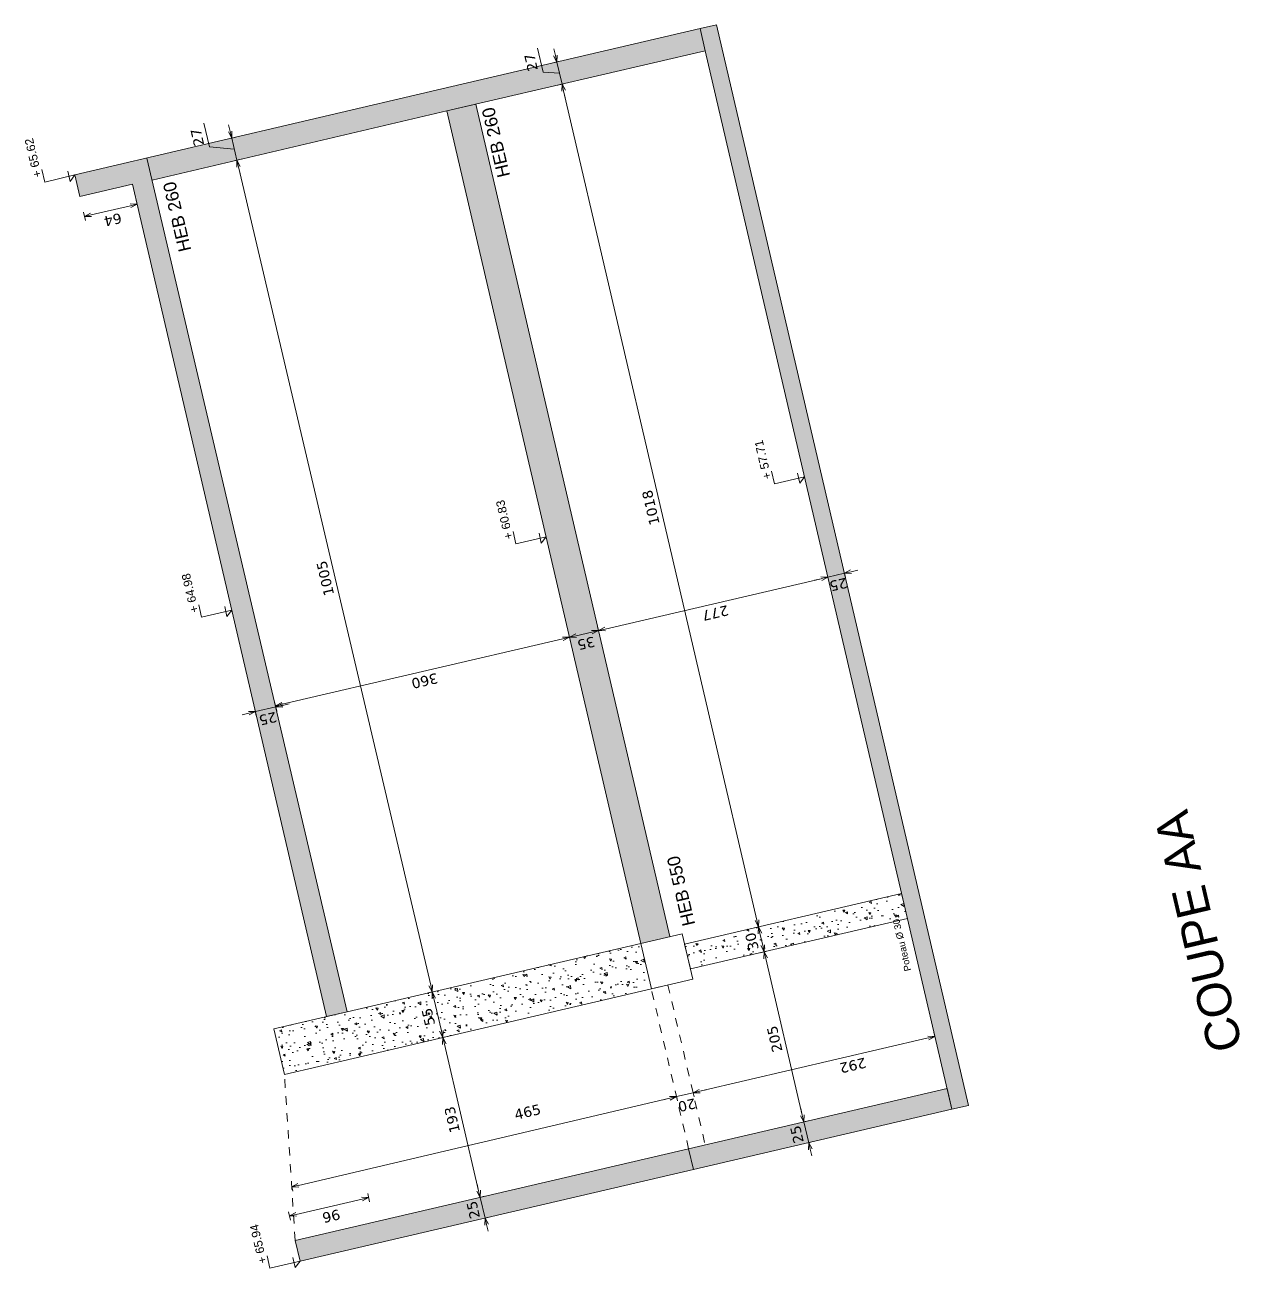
# Model space of a CAD drawing. Header units: metres. Extents: x -49 to 867749, y -579737 to 170817.
# Drawn here: x 596173.2 to 596187.49, y 139765.67 to 139780.3 of the extents above; entities that cross this region are included whole.
import ezdxf

# ---------------------------------------------------------------- set-up
doc = ezdxf.new("R2010")
doc.units = ezdxf.units.M
doc.header["$MEASUREMENT"] = 0
doc.header["$PDMODE"] = 3
doc.header["$PDSIZE"] = 0.1
doc.linetypes.add('01', pattern=[0.15, 0.1, -0.05])
doc.linetypes.add('AXES2', pattern=[1.125, 0.75, -0.125, 0.125, -0.125])
doc.layers.add('00-AXE-0.00', color=14, linetype='AXES2')
for name, color, linetype, lineweight in [('ACSP - Bois', 47, 'Continuous', 18), ('ACSP - Béton', 252, 'Continuous', 18), ('ACSP - Cotes', 7, 'Continuous', 18)]:
    doc.layers.add(name, color=color, linetype=linetype, lineweight=lineweight)
doc.styles.add('ARIAL', font='arial.ttf')
doc.styles.add('COT', font='verdana.ttf')
doc.dimstyles.new('COT50', dxfattribs={"dimtxt": 0.12, "dimasz": 0.08, "dimexe": 0.05, "dimexo": 0, "dimgap": 0.05, "dimtad": 1, "dimdec": 0, "dimlfac": 100, "dimzin": 0, "dimdsep": 46, "dimtxsty": 'COT', "dimblk": 'OPEN30', "dimcen": 0.04, "dimdle": 0.05, "dimclrd": 256, "dimclre": 256, "dimclrt": 6, "dimadec": 0, "dimazin": 0, "dimtm": 1e-09, "dimtfac": 1, "dimtdec": 0, "dimtmove": 1, "dimatfit": 0, "dimldrblk": 'OPEN30', "dimfxl": 0.05, "dimfxlon": 1, "dimtolj": 1, "dimtzin": 0, "dimlwd": -1, "dimlwe": -1, "dimarcsym": 0})
pattern_1 = [(153.12127, (596256.2117, 139612.8539), (-0.0406854, 0.28511173), [0.03, -0.33]), (98.12127, (596256.2117, 139612.8539), (-0.28042215, -0.12235443), [0.024, -0.264]), (203.57267, (596256.20832, 139612.87766), (-0.32110742, 0.16275755), [0.02549608, -0.28045684]), (149.30547, (596256.1338, 139612.83574), (-0.03243194, 0.4307809), [0.045, -0.495]), (199.75687, (596256.1311, 139612.87164), (-0.4643463, 0.2756492), [0.0382441, -0.4206852]), (94.30547, (596256.1338, 139612.83574), (-0.4643465, 0.2756488), [0.036, -0.396]), (124.12127, (596256.1442, 139612.87924), (0.10264065, 0.269089), [0.03, -0.33]), (69.12127, (596256.1442, 139612.87924), (-0.30458135, 0.02893776), [0.024, -0.264]), (174.57267, (596256.15275, 139612.90166), (-0.20194046, 0.29802693), [0.02549608, -0.28045684]), (140.62127, (596256.21171, 139612.8539), (-0.13078521, -0.02549152), [0, -0.2608, 0, -0.268, 0, -0.265]), (110.62127, (596256.21171, 139612.8539), (-0.17753379, 0.06666589), [0, -0.1528, 0, -0.2548, 0, -0.101]), (70.62127, (596256.23196, 139612.76703), (-0.039687424, 0.210002207), [0, -0.1, 0, -0.312, 0, -0.414]), (60.62127, (596256.24104, 139612.72808), (-0.09195287, 0.21809403), [0, -0.13, 0, -0.2072, 0, -0.294])]

# ---------------------------------------------------------------- blocks, each defined once
blk = doc.blocks.new('_Open30')
at = {"color": 0, "linetype": 'ByBlock', "lineweight": -2}
for p, q in [((-1, 0.27), (0, 0)), ((0, 0), (-1, -0.27)), ((0, 0), (-1, 0))]:
    blk.add_line(p, q, dxfattribs=at)
blk = doc.blocks.new('*D870')
at = {"layer": 'ACSP - Cotes', "transparency": 16777216}
for p, q in [((596180.02, 139773.19), (596182.562, 139773.782)), ((596182.629, 139773.849), (596182.651, 139773.752)), ((596179.931, 139773.221), (596179.954, 139773.123))]:
    blk.add_line(p, q, dxfattribs=at)
at = {"layer": 'Defpoints', "color": 0, "transparency": 16777216}
for p in [(596182.613, 139773.916), (596182.64, 139773.801), (596179.915, 139773.288)]:
    blk.add_point(p, dxfattribs=at)
at = {"layer": 'ACSP - Cotes', "transparency": 16777216, "xscale": 0.08, "yscale": 0.08, "zscale": 0.08}
for p, rotation in [((596182.64, 139773.801), 13.11219574282002), ((596179.942, 139773.172), 193.11219574282)]:
    blk.add_blockref('_Open30', p, dxfattribs=dict(at, rotation=rotation))
at = {"layer": 'ACSP - Cotes', "color": 6, "transparency": 16777216, "insert": (596181.316, 139773.378), "char_height": 0.12, "attachment_point": 5, "rotation": 193.1122, "style": 'COT'}
blk.add_mtext('\\A1;277', dxfattribs=at)
blk = doc.blocks.new('*D871')
at = {"layer": 'ACSP - Cotes', "transparency": 16777216}
for p, q in [((596179.864, 139773.154), (596179.679, 139773.111)), ((596179.942, 139773.172), (596179.954, 139773.123)), ((596179.601, 139773.093), (596179.613, 139773.044))]:
    blk.add_line(p, q, dxfattribs=at)
at = {"layer": 'Defpoints', "color": 0, "transparency": 16777216}
for p in [(596179.942, 139773.172), (596179.601, 139773.093), (596179.601, 139773.093)]:
    blk.add_point(p, dxfattribs=at)
at = {"layer": 'ACSP - Cotes', "transparency": 16777216, "xscale": 0.08, "yscale": 0.08, "zscale": 0.08}
for p, rotation in [((596179.601, 139773.093), 193.1121957546443), ((596179.942, 139773.172), 13.11219575464436)]:
    blk.add_blockref('_Open30', p, dxfattribs=dict(at, rotation=rotation))
at = {"layer": 'ACSP - Cotes', "color": 6, "transparency": 16777216, "insert": (596179.797, 139773.023), "char_height": 0.12, "attachment_point": 5, "rotation": 193.1122, "style": 'COT'}
blk.add_mtext('\\A1;35', dxfattribs=at)
blk = doc.blocks.new('*D872')
at = {"layer": 'ACSP - Cotes', "transparency": 16777216}
for p, q in [((596182.912, 139773.864), (596182.99, 139773.882)), ((596182.562, 139773.782), (596182.484, 139773.764)), ((596182.64, 139773.801), (596182.834, 139773.846)), ((596182.64, 139773.801), (596182.651, 139773.752)), ((596182.834, 139773.846), (596182.845, 139773.797))]:
    blk.add_line(p, q, dxfattribs=at)
at = {"layer": 'Defpoints', "color": 0, "transparency": 16777216}
for p in [(596182.64, 139773.801), (596182.834, 139773.846), (596182.834, 139773.846)]:
    blk.add_point(p, dxfattribs=at)
at = {"layer": 'ACSP - Cotes', "transparency": 16777216, "xscale": 0.08, "yscale": 0.08, "zscale": 0.08}
for p, rotation in [((596182.834, 139773.846), 193.1212703798636), ((596182.64, 139773.801), 13.12127037986355)]:
    blk.add_blockref('_Open30', p, dxfattribs=dict(at, rotation=rotation))
at = {"layer": 'ACSP - Cotes', "color": 6, "transparency": 16777216, "insert": (596182.762, 139773.714), "char_height": 0.12, "attachment_point": 5, "rotation": 193.1213, "style": 'COT'}
blk.add_mtext('\\A1;25', dxfattribs=at)
blk = doc.blocks.new('*D873')
at = {"layer": 'ACSP - Cotes', "transparency": 16777216}
for p, q in [((596182.339, 139767.472), (596182.321, 139767.55)), ((596182.357, 139767.394), (596182.406, 139767.405)), ((596182.357, 139767.394), (596182.414, 139767.15)), ((596182.414, 139767.15), (596182.462, 139767.162)), ((596182.432, 139767.073), (596182.45, 139766.995))]:
    blk.add_line(p, q, dxfattribs=at)
at = {"layer": 'Defpoints', "color": 0, "transparency": 16777216}
for p in [(596182.357, 139767.394), (596182.414, 139767.15), (596182.414, 139767.15)]:
    blk.add_point(p, dxfattribs=at)
at = {"layer": 'ACSP - Cotes', "transparency": 16777216, "xscale": 0.08, "yscale": 0.08, "zscale": 0.08}
for p, rotation in [((596182.357, 139767.394), 283.1121966155396), ((596182.414, 139767.15), 103.1121966155397)]:
    blk.add_blockref('_Open30', p, dxfattribs=dict(at, rotation=rotation))
at = {"layer": 'ACSP - Cotes', "color": 6, "transparency": 16777216, "insert": (596182.276, 139767.247), "char_height": 0.12, "attachment_point": 5, "rotation": 103.1122, "style": 'COT'}
blk.add_mtext('\\A1;25', dxfattribs=at)
blk = doc.blocks.new('*D874')
at = {"layer": 'ACSP - Cotes', "transparency": 16777216}
for p, q in [((596181.132, 139767.755), (596183.82, 139768.381)), ((596183.898, 139768.399), (596183.887, 139768.448)), ((596181.054, 139767.737), (596181.043, 139767.786))]:
    blk.add_line(p, q, dxfattribs=at)
at = {"layer": 'Defpoints', "color": 0, "transparency": 16777216}
for p in [(596183.898, 139768.399), (596183.898, 139768.399), (596181.054, 139767.737)]:
    blk.add_point(p, dxfattribs=at)
at = {"layer": 'ACSP - Cotes', "transparency": 16777216, "xscale": 0.08, "yscale": 0.08, "zscale": 0.08}
for p, rotation in [((596183.898, 139768.399), 13.11219663891917), ((596181.054, 139767.737), 193.1121966389192)]:
    blk.add_blockref('_Open30', p, dxfattribs=dict(at, rotation=rotation))
at = {"layer": 'ACSP - Cotes', "color": 6, "transparency": 16777216, "insert": (596182.933, 139768.059), "char_height": 0.12, "attachment_point": 5, "rotation": 193.1122, "style": 'COT'}
blk.add_mtext('\\A1;292', dxfattribs=at)
blk = doc.blocks.new('*D875')
at = {"layer": 'ACSP - Cotes', "transparency": 16777216}
for p, q in [((596181.891, 139769.395), (596181.939, 139769.407)), ((596182.339, 139767.472), (596181.909, 139769.317)), ((596182.357, 139767.394), (596182.406, 139767.405))]:
    blk.add_line(p, q, dxfattribs=at)
at = {"layer": 'Defpoints', "color": 0, "transparency": 16777216}
for p in [(596181.891, 139769.395), (596181.891, 139769.395), (596182.357, 139767.394)]:
    blk.add_point(p, dxfattribs=at)
at = {"layer": 'ACSP - Cotes', "transparency": 16777216, "xscale": 0.08, "yscale": 0.08, "zscale": 0.08}
for p, rotation in [((596181.891, 139769.395), 103.1121966422187), ((596182.357, 139767.394), 283.1121966422187)]:
    blk.add_blockref('_Open30', p, dxfattribs=dict(at, rotation=rotation))
at = {"layer": 'ACSP - Cotes', "color": 6, "transparency": 16777216, "insert": (596182.014, 139768.369), "char_height": 0.12, "attachment_point": 5, "rotation": 103.1122, "style": 'COT'}
blk.add_mtext('\\A1;205', dxfattribs=at)
blk = doc.blocks.new('*D876')
at = {"layer": 'ACSP - Cotes', "transparency": 16777216}
for p, q in [((596181.842, 139769.692), (596181.774, 139769.676)), ((596181.873, 139769.473), (596181.841, 139769.61)), ((596181.91, 139769.4), (596181.842, 139769.384))]:
    blk.add_line(p, q, dxfattribs=at)
at = {"layer": 'Defpoints', "color": 0, "transparency": 16777216}
for p in [(596181.823, 139769.688), (596181.842, 139769.692), (596181.91, 139769.4)]:
    blk.add_point(p, dxfattribs=at)
at = {"layer": 'ACSP - Cotes', "transparency": 16777216, "xscale": 0.08, "yscale": 0.08, "zscale": 0.08}
for p, rotation in [((596181.823, 139769.688), 103.1121966422187), ((596181.891, 139769.395), 283.1121966422187)]:
    blk.add_blockref('_Open30', p, dxfattribs=dict(at, rotation=rotation))
at = {"layer": 'ACSP - Cotes', "color": 6, "transparency": 16777216, "insert": (596181.747, 139769.516), "char_height": 0.12, "attachment_point": 5, "rotation": 103.1122, "style": 'COT'}
blk.add_mtext('\\A1;30', dxfattribs=at)
blk = doc.blocks.new('*D877')
at = {"layer": 'ACSP - Cotes', "transparency": 16777216}
for p, q in [((596179.534, 139779.603), (596179.465, 139779.587)), ((596181.804, 139769.765), (596179.532, 139779.521)), ((596181.842, 139769.692), (596181.774, 139769.676))]:
    blk.add_line(p, q, dxfattribs=at)
at = {"layer": 'Defpoints', "color": 0, "transparency": 16777216}
for p in [(596179.514, 139779.599), (596179.534, 139779.603), (596181.842, 139769.692)]:
    blk.add_point(p, dxfattribs=at)
at = {"layer": 'ACSP - Cotes', "transparency": 16777216, "xscale": 0.08, "yscale": 0.08, "zscale": 0.08}
for p, rotation in [((596179.514, 139779.599), 103.1121966422187), ((596181.823, 139769.688), 283.1121966422187)]:
    blk.add_blockref('_Open30', p, dxfattribs=dict(at, rotation=rotation))
at = {"layer": 'ACSP - Cotes', "color": 6, "transparency": 16777216, "insert": (596180.558, 139774.618), "char_height": 0.12, "attachment_point": 5, "rotation": 103.1122, "style": 'COT'}
blk.add_mtext('\\A1;1018', dxfattribs=at)
blk = doc.blocks.new('*D878')
at = {"layer": 'ACSP - Cotes', "transparency": 16777216}
for p, q in [((596179.29, 139779.741), (596179.225, 139780.02)), ((596179.435, 139779.936), (596179.417, 139780.014)), ((596179.473, 139779.863), (596179.405, 139779.847)), ((596179.514, 139779.599), (596179.454, 139779.858)), ((596179.514, 139779.599), (596179.454, 139779.858)), ((596179.484, 139779.728), (596179.29, 139779.741)), ((596179.534, 139779.603), (596179.465, 139779.587)), ((596179.532, 139779.521), (596179.55, 139779.443))]:
    blk.add_line(p, q, dxfattribs=at)
at = {"layer": 'Defpoints', "color": 0, "transparency": 16777216}
for p in [(596179.454, 139779.858), (596179.473, 139779.863), (596179.534, 139779.603)]:
    blk.add_point(p, dxfattribs=at)
at = {"layer": 'ACSP - Cotes', "transparency": 16777216, "xscale": 0.08, "yscale": 0.08, "zscale": 0.08}
for p, rotation in [((596179.454, 139779.858), 283.1121966422187), ((596179.514, 139779.599), 103.1121966422187)]:
    blk.add_blockref('_Open30', p, dxfattribs=dict(at, rotation=rotation))
at = {"layer": 'ACSP - Cotes', "color": 6, "transparency": 16777216, "insert": (596179.149, 139779.855), "char_height": 0.12, "attachment_point": 5, "rotation": 103.1122, "style": 'COT'}
blk.add_mtext('\\A1;27', dxfattribs=at)
blk = doc.blocks.new('*D879')
at = {"layer": 'ACSP - Cotes', "transparency": 16777216}
for p, q in [((596181.054, 139767.737), (596180.86, 139767.691)), ((596181.054, 139767.737), (596181.066, 139767.688)), ((596181.132, 139767.755), (596181.21, 139767.773)), ((596180.782, 139767.673), (596180.704, 139767.655)), ((596180.86, 139767.691), (596180.871, 139767.643))]:
    blk.add_line(p, q, dxfattribs=at)
at = {"layer": 'Defpoints', "color": 0, "transparency": 16777216}
for p in [(596181.054, 139767.737), (596180.86, 139767.691), (596180.86, 139767.691)]:
    blk.add_point(p, dxfattribs=at)
at = {"layer": 'ACSP - Cotes', "transparency": 16777216, "xscale": 0.08, "yscale": 0.08, "zscale": 0.08}
for p, rotation in [((596181.054, 139767.737), 193.1121966334856), ((596180.86, 139767.691), 13.11219663348566)]:
    blk.add_blockref('_Open30', p, dxfattribs=dict(at, rotation=rotation))
at = {"layer": 'ACSP - Cotes', "color": 6, "transparency": 16777216, "insert": (596180.982, 139767.592), "char_height": 0.12, "attachment_point": 5, "rotation": 193.1122, "style": 'COT'}
blk.add_mtext('\\A1;20', dxfattribs=at)
blk = doc.blocks.new('*D880')
at = {"layer": 'ACSP - Cotes', "transparency": 16777216}
for p, q in [((596179.523, 139773.075), (596176.223, 139772.306)), ((596179.601, 139773.093), (596179.613, 139773.044)), ((596176.156, 139772.239), (596176.134, 139772.336))]:
    blk.add_line(p, q, dxfattribs=at)
at = {"layer": 'Defpoints', "color": 0, "transparency": 16777216}
for p in [(596179.601, 139773.093), (596176.145, 139772.288), (596176.379, 139771.284)]:
    blk.add_point(p, dxfattribs=at)
at = {"layer": 'ACSP - Cotes', "transparency": 16777216, "xscale": 0.08, "yscale": 0.08, "zscale": 0.08}
for p, rotation in [((596179.601, 139773.093), 13.11219575464736), ((596176.145, 139772.288), 193.1121957546474)]:
    blk.add_blockref('_Open30', p, dxfattribs=dict(at, rotation=rotation))
at = {"layer": 'ACSP - Cotes', "color": 6, "transparency": 16777216, "insert": (596177.899, 139772.581), "char_height": 0.12, "attachment_point": 5, "rotation": 193.1122, "style": 'COT'}
blk.add_mtext('\\A1;360', dxfattribs=at)
blk = doc.blocks.new('*D881')
at = {"layer": 'ACSP - Cotes', "transparency": 16777216}
for p, q in [((596175.919, 139772.17), (596175.897, 139772.268)), ((596176.148, 139772.275), (596175.908, 139772.219)), ((596176.159, 139772.226), (596176.137, 139772.323)), ((596176.226, 139772.293), (596176.304, 139772.311)), ((596175.83, 139772.201), (596175.752, 139772.183))]:
    blk.add_line(p, q, dxfattribs=at)
at = {"layer": 'Defpoints', "color": 0, "transparency": 16777216}
for p in [(596175.908, 139772.219), (596175.924, 139772.151), (596176.379, 139771.284)]:
    blk.add_point(p, dxfattribs=at)
at = {"layer": 'ACSP - Cotes', "transparency": 16777216, "xscale": 0.08, "yscale": 0.08, "zscale": 0.08}
for p, rotation in [((596176.148, 139772.275), 193.1121957546474), ((596175.908, 139772.219), 13.11219575464736)]:
    blk.add_blockref('_Open30', p, dxfattribs=dict(at, rotation=rotation))
at = {"layer": 'ACSP - Cotes', "color": 6, "transparency": 16777216, "insert": (596176.054, 139772.137), "char_height": 0.12, "attachment_point": 5, "rotation": 193.1122, "style": 'COT'}
blk.add_mtext('\\A1;25', dxfattribs=at)
blk = doc.blocks.new('*D882')
at = {"layer": 'ACSP - Cotes', "transparency": 16777216}
for p, q in [((596175.691, 139778.703), (596175.642, 139778.692)), ((596177.97, 139769.001), (596175.709, 139778.626)), ((596177.988, 139768.923), (596177.939, 139768.911))]:
    blk.add_line(p, q, dxfattribs=at)
at = {"layer": 'Defpoints', "color": 0, "transparency": 16777216}
for p in [(596175.691, 139778.703), (596175.691, 139778.703), (596177.988, 139768.923)]:
    blk.add_point(p, dxfattribs=at)
at = {"layer": 'ACSP - Cotes', "transparency": 16777216, "xscale": 0.08, "yscale": 0.08, "zscale": 0.08}
for p, rotation in [((596175.691, 139778.703), 103.2166903533514), ((596177.988, 139768.923), 283.2166903533514)]:
    blk.add_blockref('_Open30', p, dxfattribs=dict(at, rotation=rotation))
at = {"layer": 'ACSP - Cotes', "color": 6, "transparency": 16777216, "insert": (596176.73, 139773.787), "char_height": 0.12, "attachment_point": 5, "rotation": 103.2167, "style": 'COT'}
blk.add_mtext('\\A1;1005', dxfattribs=at)
blk = doc.blocks.new('*D883')
at = {"layer": 'ACSP - Cotes', "transparency": 16777216}
for p, q in [((596175.367, 139778.86), (596175.301, 139779.139)), ((596175.612, 139779.041), (596175.593, 139779.119)), ((596175.66, 139778.833), (596175.367, 139778.86)), ((596175.63, 139778.963), (596175.679, 139778.974)), ((596175.691, 139778.703), (596175.63, 139778.963)), ((596175.691, 139778.703), (596175.63, 139778.963)), ((596175.691, 139778.703), (596175.74, 139778.715)), ((596175.709, 139778.626), (596175.728, 139778.548))]:
    blk.add_line(p, q, dxfattribs=at)
at = {"layer": 'Defpoints', "color": 0, "transparency": 16777216}
for p in [(596175.63, 139778.963), (596175.63, 139778.963), (596175.691, 139778.703)]:
    blk.add_point(p, dxfattribs=at)
at = {"layer": 'ACSP - Cotes', "transparency": 16777216, "xscale": 0.08, "yscale": 0.08, "zscale": 0.08}
for p, rotation in [((596175.63, 139778.963), 283.2166903526875), ((596175.691, 139778.703), 103.2166903526875)]:
    blk.add_blockref('_Open30', p, dxfattribs=dict(at, rotation=rotation))
at = {"layer": 'ACSP - Cotes', "color": 6, "transparency": 16777216, "insert": (596175.225, 139778.974), "char_height": 0.12, "attachment_point": 5, "rotation": 103.2167, "style": 'COT'}
blk.add_mtext('\\A1;27', dxfattribs=at)
blk = doc.blocks.new('*D884')
at = {"layer": 'ACSP - Cotes', "transparency": 16777216}
for p, q in [((596177.988, 139768.923), (596177.939, 139768.911)), ((596178.006, 139768.845), (596178.095, 139768.465)), ((596178.113, 139768.387), (596178.064, 139768.375))]:
    blk.add_line(p, q, dxfattribs=at)
at = {"layer": 'Defpoints', "color": 0, "transparency": 16777216}
for p in [(596177.988, 139768.923), (596178.113, 139768.387), (596178.113, 139768.387)]:
    blk.add_point(p, dxfattribs=at)
at = {"layer": 'ACSP - Cotes', "transparency": 16777216, "xscale": 0.08, "yscale": 0.08, "zscale": 0.08}
for p, rotation in [((596177.988, 139768.923), 103.1212703798635), ((596178.113, 139768.387), 283.1212703798636)]:
    blk.add_blockref('_Open30', p, dxfattribs=dict(at, rotation=rotation))
at = {"layer": 'ACSP - Cotes', "color": 6, "transparency": 16777216, "insert": (596177.942, 139768.629), "char_height": 0.12, "attachment_point": 5, "rotation": 103.1213, "style": 'COT'}
blk.add_mtext('\\A1;55', dxfattribs=at)
blk = doc.blocks.new('*D885')
at = {"layer": 'ACSP - Cotes', "transparency": 16777216}
for p, q in [((596178.113, 139768.387), (596178.162, 139768.398)), ((596178.131, 139768.309), (596178.533, 139766.585)), ((596178.551, 139766.507), (596178.6, 139766.519))]:
    blk.add_line(p, q, dxfattribs=at)
at = {"layer": 'Defpoints', "color": 0, "transparency": 16777216}
for p in [(596178.113, 139768.387), (596178.551, 139766.507), (596178.551, 139766.507)]:
    blk.add_point(p, dxfattribs=at)
at = {"layer": 'ACSP - Cotes', "transparency": 16777216, "xscale": 0.08, "yscale": 0.08, "zscale": 0.08}
for p, rotation in [((596178.113, 139768.387), 103.1212703798635), ((596178.551, 139766.507), 283.1212703798636)]:
    blk.add_blockref('_Open30', p, dxfattribs=dict(at, rotation=rotation))
at = {"layer": 'ACSP - Cotes', "color": 6, "transparency": 16777216, "insert": (596178.222, 139767.421), "char_height": 0.12, "attachment_point": 5, "rotation": 103.1213, "style": 'COT'}
blk.add_mtext('\\A1;193', dxfattribs=at)
blk = doc.blocks.new('*D886')
at = {"layer": 'ACSP - Cotes', "transparency": 16777216}
for p, q in [((596178.533, 139766.585), (596178.515, 139766.663)), ((596178.551, 139766.507), (596178.6, 139766.519)), ((596178.551, 139766.507), (596178.608, 139766.264)), ((596178.608, 139766.264), (596178.656, 139766.275)), ((596178.626, 139766.186), (596178.644, 139766.108))]:
    blk.add_line(p, q, dxfattribs=at)
at = {"layer": 'Defpoints', "color": 0, "transparency": 16777216}
for p in [(596178.551, 139766.507), (596178.608, 139766.264), (596178.608, 139766.264)]:
    blk.add_point(p, dxfattribs=at)
at = {"layer": 'ACSP - Cotes', "transparency": 16777216, "xscale": 0.08, "yscale": 0.08, "zscale": 0.08}
for p, rotation in [((596178.551, 139766.507), 283.1212703798636), ((596178.608, 139766.264), 103.1212703798635)]:
    blk.add_blockref('_Open30', p, dxfattribs=dict(at, rotation=rotation))
at = {"layer": 'ACSP - Cotes', "color": 6, "transparency": 16777216, "insert": (596178.47, 139766.36), "char_height": 0.12, "attachment_point": 5, "rotation": 103.1213, "style": 'COT'}
blk.add_mtext('\\A1;25', dxfattribs=at)
blk = doc.blocks.new('*D887')
at = {"layer": 'ACSP - Cotes', "transparency": 16777216}
for p, q in [((596180.782, 139767.673), (596176.414, 139766.648)), ((596180.86, 139767.691), (596180.871, 139767.643)), ((596176.336, 139766.63), (596176.347, 139766.581))]:
    blk.add_line(p, q, dxfattribs=at)
at = {"layer": 'Defpoints', "color": 0, "transparency": 16777216}
for p in [(596180.86, 139767.691), (596176.336, 139766.63), (596176.336, 139766.63)]:
    blk.add_point(p, dxfattribs=at)
at = {"layer": 'ACSP - Cotes', "transparency": 16777216, "xscale": 0.08, "yscale": 0.08, "zscale": 0.08}
for p, rotation in [((596180.86, 139767.691), 13.20403660423585), ((596176.336, 139766.63), 193.2040366042359)]:
    blk.add_blockref('_Open30', p, dxfattribs=dict(at, rotation=rotation))
at = {"layer": 'ACSP - Cotes', "color": 6, "transparency": 16777216, "insert": (596179.109, 139767.511), "char_height": 0.12, "attachment_point": 5, "rotation": 13.204, "style": 'COT'}
blk.add_mtext('\\A1;465', dxfattribs=at)
blk = doc.blocks.new('*D888')
at = {"layer": 'ACSP - Béton', "transparency": 16777216}
for p, q in [((596177.251, 139766.456), (596177.229, 139766.553)), ((596177.162, 139766.486), (596176.387, 139766.306)), ((596176.321, 139766.239), (596176.298, 139766.336))]:
    blk.add_line(p, q, dxfattribs=at)
at = {"layer": 'Defpoints', "color": 0, "transparency": 16777216}
for p in [(596177.261, 139766.417), (596176.309, 139766.288), (596176.33, 139766.2)]:
    blk.add_point(p, dxfattribs=at)
at = {"layer": 'ACSP - Béton', "transparency": 16777216, "xscale": 0.08, "yscale": 0.08, "zscale": 0.08}
for p, rotation in [((596177.24, 139766.505), 13.12127037986355), ((596176.309, 139766.288), 193.1212703798636)]:
    blk.add_blockref('_Open30', p, dxfattribs=dict(at, rotation=rotation))
at = {"layer": 'ACSP - Béton', "color": 6, "transparency": 16777216, "insert": (596176.8, 139766.287), "char_height": 0.12, "attachment_point": 5, "rotation": 193.1213, "style": 'COT'}
blk.add_mtext('\\A1;96', dxfattribs=at)
blk = doc.blocks.new('*D889')
at = {"layer": 'ACSP - Bois', "transparency": 16777216}
for p, q in [((596174.439, 139778.168), (596173.976, 139778.061)), ((596174.505, 139778.234), (596174.528, 139778.137)), ((596173.887, 139778.092), (596173.909, 139777.994))]:
    blk.add_line(p, q, dxfattribs=at)
at = {"layer": 'Defpoints', "color": 0, "transparency": 16777216}
for p in [(596174.462, 139778.422), (596173.843, 139778.279), (596173.898, 139778.043)]:
    blk.add_point(p, dxfattribs=at)
at = {"layer": 'ACSP - Bois', "transparency": 16777216, "xscale": 0.08, "yscale": 0.08, "zscale": 0.08}
for p, rotation in [((596174.517, 139778.186), 12.98507189134397), ((596173.898, 139778.043), 192.9850718913439)]:
    blk.add_blockref('_Open30', p, dxfattribs=dict(at, rotation=rotation))
at = {"layer": 'ACSP - Bois', "color": 6, "transparency": 16777216, "insert": (596174.232, 139778.005), "char_height": 0.12, "attachment_point": 5, "rotation": 192.9851, "style": 'COT'}
blk.add_mtext('\\A1;64', dxfattribs=at)

msp = doc.modelspace()

# ---------------------------------------------------------------- hatches: boundary and pattern name
at = {"layer": 'ACSP - Béton'}
h = msp.add_hatch(dxfattribs=at)
h.set_pattern_fill('AR-CONC', color=256, scale=0.04, style=0)
h.set_pattern_definition(pattern_1)
h.paths.add_polyline_path([(596181.138, 139780.251), (596181.198, 139779.991), (596183.478, 139770.202), (596183.603, 139769.666), (596184.041, 139767.786), (596184.041, 139767.786), (596184.097, 139767.544), (596184.292, 139767.589), (596181.33, 139780.295)])
h = msp.add_hatch(dxfattribs=at)
h.set_pattern_fill('AR-CONC', color=256, scale=0.04, style=0)
h.set_pattern_definition(pattern_1)
h.paths.add_polyline_path([(596174.632, 139778.728), (596174.693, 139778.469), (596178.159, 139779.283), (596178.5, 139779.363), (596178.5, 139779.363), (596181.198, 139779.991), (596181.138, 139780.251), (596178.1, 139779.543)])
h = msp.add_hatch(dxfattribs=at)
h.set_pattern_fill('AR-CONC', color=256, scale=0.04, style=0)
h.set_pattern_definition(pattern_1)
edge = h.paths.add_edge_path()
edge.add_line((596180.44, 139769.494), (596178.159, 139779.283))
edge.add_line((596178.159, 139779.283), (596178.5, 139779.363))
edge.add_line((596178.5, 139779.363), (596180.781, 139769.573))
h = msp.add_hatch(dxfattribs=at)
h.set_pattern_fill('AR-CONC', color=256, scale=0.04, style=0)
h.set_pattern_definition(pattern_1)
h.paths.add_polyline_path([(596173.786, 139778.53), (596173.844, 139778.277), (596174.462, 139778.422), (596174.537, 139778.099), (596176.744, 139768.633), (596176.987, 139768.69), (596174.632, 139778.728)])
h.paths.add_polyline_path([(596176.194, 139772.075), (596175.955, 139772.019), (596175.913, 139772.2), (596176.152, 139772.255)], flags=25)
h = msp.add_hatch(dxfattribs=at)
h.set_pattern_fill('AR-CONC', color=256, scale=0.04, style=0)
h.set_pattern_definition(pattern_1)
edge = h.paths.add_edge_path()
edge.add_line((596183.541, 139769.934), (596183.507, 139770.08))
edge.add_line((596183.507, 139770.08), (596180.955, 139769.485))
edge.add_line((596180.955, 139769.485), (596181.023, 139769.193))
edge.add_line((596181.023, 139769.193), (596183.575, 139769.788))
h = msp.add_hatch(dxfattribs=at)
h.set_pattern_fill('AR-CONC', color=256, scale=0.04, style=0)
h.set_pattern_definition(pattern_1)
h.paths.add_polyline_path([(596176.987, 139768.69), (596176.744, 139768.633), (596176.744, 139768.633), (596176.125, 139768.489), (596176.25, 139767.953), (596177.059, 139768.141), (596180.564, 139768.958), (596180.44, 139769.494)])
h.paths.add_polyline_path([(596177.881, 139768.49), (596177.826, 139768.727), (596178.003, 139768.769), (596178.059, 139768.532)], flags=24)
h = msp.add_hatch(dxfattribs=at)
h.set_pattern_fill('AR-CONC', color=256, scale=0.04, style=0)
h.set_pattern_definition(pattern_1)
h.paths.add_polyline_path([(596176.376, 139766), (596176.433, 139765.757), (596181.059, 139766.835), (596181.002, 139767.078), (596181.002, 139767.079)])
h.paths.add_polyline_path([(596181.002, 139767.078), (596181.059, 139766.835), (596184.098, 139767.543), (596184.041, 139767.786)])
h.paths.add_polyline_path([(596178.408, 139766.22), (596178.352, 139766.458), (596178.532, 139766.5), (596178.588, 139766.262)], flags=24)
h.paths.add_polyline_path([(596182.213, 139767.106), (596182.158, 139767.345), (596182.338, 139767.387), (596182.394, 139767.148)], flags=24)

# ---------------------------------------------------------------- linework, layer by layer
for points in [[(596184.097, 139767.544), (596184.292, 139767.589), (596181.33, 139780.295), (596181.138, 139780.251), (596181.198, 139779.991)], [(596178.1, 139779.543), (596178.1, 139779.543), (596181.138, 139780.251)], [(596183.478, 139770.202), (596183.478, 139770.202), (596183.603, 139769.666), (596183.478, 139770.202), (596181.198, 139779.991), (596178.159, 139779.283)], [(596174.537, 139778.099), (596174.462, 139778.422), (596173.844, 139778.277), (596173.786, 139778.53), (596178.1, 139779.543)], [(596178.159, 139779.283), (596174.693, 139778.469)], [(596180.44, 139769.494), (596178.159, 139779.283), (596178.5, 139779.363), (596180.781, 139769.573)], [(596176.987, 139768.69), (596174.632, 139778.728)], [(596177.059, 139768.141), (596176.25, 139767.953), (596176.125, 139768.489), (596176.987, 139768.69), (596176.744, 139768.633), (596174.537, 139778.099)], [(596183.541, 139769.934), (596183.507, 139770.08), (596180.955, 139769.485), (596181.023, 139769.193), (596183.575, 139769.788)], [(596184.098, 139767.543), (596181.059, 139766.835), (596181.002, 139767.078), (596184.041, 139767.786), (596184.098, 139767.543), (596183.603, 139769.666), (596183.603, 139769.666)], [(596176.987, 139768.69), (596180.44, 139769.494), (596180.565, 139768.958), (596177.059, 139768.141)], [(596181.051, 139769.072), (596180.564, 139768.958), (596180.44, 139769.494), (596180.927, 139769.607)], [(596180.44, 139769.494), (596180.927, 139769.607), (596181.051, 139769.072)], [(596181.002, 139767.079), (596176.376, 139766), (596176.433, 139765.757), (596181.059, 139766.835)]]:
    msp.add_lwpolyline(points, dxfattribs=at)
at = {"layer": 'ACSP - Béton', "linetype": '01'}
for points in [[(596181.002, 139767.078), (596180.564, 139768.958), (596180.759, 139769.004), (596181.197, 139767.124)], [(596176.376, 139766), (596176.25, 139767.953)]]:
    msp.add_lwpolyline(points, dxfattribs=at)
at = {"layer": 'ACSP - Cotes'}
for points in [[(596173.397, 139778.593), (596173.431, 139778.447), (596173.786, 139778.53), (596173.73, 139778.455), (596173.702, 139778.573)], [(596181.977, 139775.045), (596182.011, 139774.899), (596182.365, 139774.981), (596182.309, 139774.907), (596182.282, 139775.024)], [(596178.938, 139774.337), (596178.972, 139774.191), (596179.326, 139774.273), (596179.27, 139774.199), (596179.243, 139774.316)], [(596175.242, 139773.475), (596175.276, 139773.329), (596175.63, 139773.412), (596175.574, 139773.337), (596175.547, 139773.455)], [(596176.045, 139765.821), (596176.079, 139765.674), (596176.433, 139765.757), (596176.377, 139765.682), (596176.35, 139765.8)]]:
    msp.add_lwpolyline(points, dxfattribs=at)

# ---------------------------------------------------------------- texts
at = {"layer": '00-AXE-0.00', "color": 3, "insert": (596187.128, 139768.18), "char_height": 0.4, "width": 3.90983, "attachment_point": 1, "rotation": 103.1213, "style": 'ARIAL'}
msp.add_mtext('COUPE AA', dxfattribs=at)
at = {"layer": 'ACSP - Cotes', "rotation": 103.1213, "style": 'ARIAL'}
for s, insert, char_height, width, attachment_point in [('HEB 260', (596178.758, 139778.487), 0.15, 2.13657, 1), ('+ 65.62', (596173.399, 139778.514), 0.1, 1.027, 7), ('HEB 260', (596175.009, 139777.613), 0.15, 2.13657, 1), ('+ 57.71', (596181.979, 139774.965), 0.1, 1.027, 7), ('+ 60.83', (596178.94, 139774.258), 0.1, 1.027, 7), ('+ 64.98', (596175.244, 139773.396), 0.1, 1.027, 7), ('HEB 550', (596180.934, 139769.684), 0.15, 2.13657, 1), ('Poteau %%C 30', (596183.623, 139769.177), 0.08, 1.027, 7), ('+ 65.94', (596176.046, 139765.741), 0.1, 1.027, 7)]:
    msp.add_mtext(s, dxfattribs=dict(at, insert=insert, char_height=char_height, width=width, attachment_point=attachment_point))

# ---------------------------------------------------------------- dimensions: what is measured, and where the dimension line sits
at = {"layer": 'ACSP - Bois'}
dim = msp.add_aligned_dim(p1=(596174.462, 139778.422), p2=(596173.843, 139778.279), distance=0.242, dimstyle='COT50', dxfattribs=at)
dim.commit()
dim.dimension.update_dxf_attribs({"geometry": '*D889', "text_midpoint": (596174.232, 139778.005)})
at = {"layer": 'ACSP - Béton'}
dim = msp.add_linear_dim(base=(596176.309, 139766.288), p1=(596177.261, 139766.417), p2=(596176.33, 139766.2), angle=193.1213, dimstyle='COT50', dxfattribs=at)
dim.commit()
dim.dimension.update_dxf_attribs({"geometry": '*D888', "text_midpoint": (596176.8, 139766.287)})
at = {"layer": 'ACSP - Cotes'}
for base, p1, p2, angle, picture, middle in [((596179.454, 139779.858), (596179.534, 139779.603), (596179.473, 139779.863), 103.1122, '*D878', (596179.17, 139779.764)), ((596179.514, 139779.599), (596181.842, 139769.692), (596179.534, 139779.603), 103.1122, '*D877', (596180.558, 139774.618)), ((596181.823, 139769.688), (596181.91, 139769.4), (596181.842, 139769.692), 103.1122, '*D876', (596181.747, 139769.516)), ((596181.891, 139769.395), (596182.357, 139767.394), (596181.891, 139769.395), 103.1122, '*D875', (596182.014, 139768.369)), ((596178.551, 139766.507), (596178.113, 139768.387), (596178.551, 139766.507), 103.1213, '*D885', (596178.222, 139767.421))]:
    dim = msp.add_linear_dim(base=base, p1=p1, p2=p2, angle=angle, dimstyle='COT50', dxfattribs=at)
    dim.commit()
    dim.dimension.update_dxf_attribs({"geometry": picture, "text_midpoint": middle})
for base, p1, p2, angle, picture, middle, dimtype in [((596175.63, 139778.963), (596175.691, 139778.703), (596175.63, 139778.963), 283.2167, '*D883', (596175.355, 139778.909), 160), ((596175.908, 139772.219), (596176.379, 139771.284), (596175.924, 139772.151), 13.1122, '*D881', (596176.028, 139772.247), 160), ((596183.898, 139768.399), (596181.054, 139767.737), (596183.898, 139768.399), 13.1122, '*D874', (596182.908, 139768.169), 161), ((596180.86, 139767.691), (596181.054, 139767.737), (596180.86, 139767.691), 193.1122, '*D879', (596180.956, 139767.701), 161), ((596176.336, 139766.63), (596180.86, 139767.691), (596176.336, 139766.63), 193.204, '*D887', (596179.135, 139767.401), 161), ((596182.414, 139767.15), (596182.357, 139767.394), (596182.414, 139767.15), 283.1122, '*D873', (596182.385, 139767.272), 161), ((596178.608, 139766.264), (596178.551, 139766.507), (596178.608, 139766.264), 103.1213, '*D886', (596178.579, 139766.386), 160)]:
    dim = msp.add_linear_dim(base=base, p1=p1, p2=p2, angle=angle, dimstyle='COT50', dxfattribs=at)
    dim.commit()
    dim.dimension.update_dxf_attribs({"geometry": picture, "text_midpoint": middle, "dimtype": dimtype})
for p1, p2, distance, picture, middle in [((596177.988, 139768.923), (596175.691, 139778.703), 0, '*D882', (596176.73, 139773.787)), ((596179.915, 139773.288), (596182.613, 139773.916), -0.119, '*D870', (596181.316, 139773.378)), ((596179.942, 139773.172), (596179.601, 139773.093), 0, '*D871', (596179.797, 139773.023)), ((596177.988, 139768.923), (596178.113, 139768.387), 0, '*D884', (596177.942, 139768.629))]:
    dim = msp.add_aligned_dim(p1=p1, p2=p2, distance=distance, dimstyle='COT50', dxfattribs=at)
    dim.commit()
    dim.dimension.update_dxf_attribs({"geometry": picture, "text_midpoint": middle})
dim = msp.add_linear_dim(base=(596182.834, 139773.846), p1=(596182.64, 139773.801), p2=(596182.834, 139773.846), angle=13.1213, text='25', dimstyle='COT50', dxfattribs=at)
dim.commit()
dim.dimension.update_dxf_attribs({"geometry": '*D872', "text_midpoint": (596182.737, 139773.823), "dimtype": 161})
dim = msp.add_linear_dim(base=(596176.145, 139772.288), p1=(596179.601, 139773.093), p2=(596176.379, 139771.284), angle=13.1122, text='360', dimstyle='COT50', dxfattribs=at)
dim.commit()
dim.dimension.update_dxf_attribs({"geometry": '*D880', "text_midpoint": (596177.899, 139772.581)})

doc.saveas('drawing.dxf')
